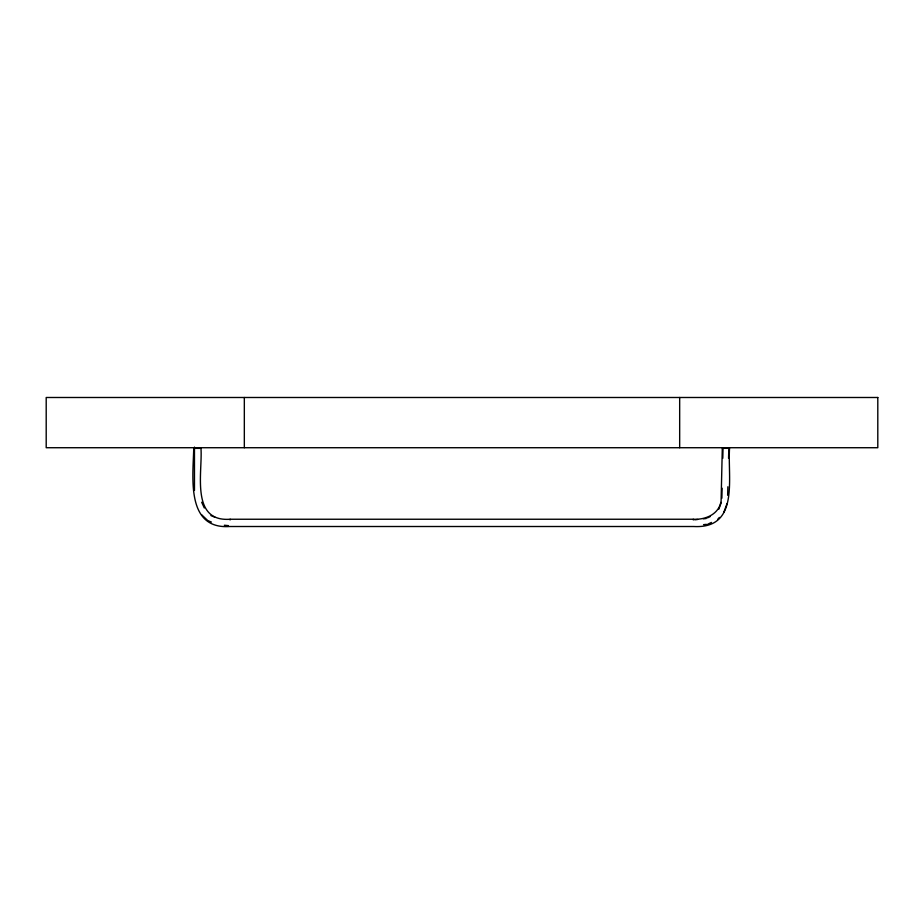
<?xml version="1.0" encoding="UTF-8"?>
<svg xmlns="http://www.w3.org/2000/svg" width="924" height="924" viewBox="0 0 924 924"><rect width="100%" height="100%" fill="white"/><g stroke="black" fill="none" stroke-linecap="round" stroke-linejoin="round"><path stroke-width="1.39" d="M721.875 498.209L722.106 488.23M722.799 458.292L723.03 448.325M727.65 495.287L727.869 486.752M728.562 458.281L728.782 449.745M230.088 519.969L230.134 519.242C190.159 522.21 202.703 471.979 200.97 448.359L193.74 448.359C193.128 476.668 185.562 529.567 229.764 526.507L693.67 526.507C739.697 529.013 727.546 478.355 729.533 448.325L722.302 448.325L721.101 500.889C719.172 514.287 705.439 519.912 693.266 519.242L230.134 519.242M718.826 509.182L721.309 502.413M723.885 512.185L727.026 503.626M717.567 519.507L719.369 517.417M707.484 517.89L710.082 516.643M707.796 524.185L711.457 522.43M694.744 519.808L697.597 519.484M703.326 518.838L706.179 518.514M703.545 524.659L706.375 524.347M193.74 490.401L194.467 490.355L194.467 447.089M224.336 525.236L228.436 525.641M210.938 515.592L214.922 517.221M211.411 522.06L207.75 520.558L201.594 514.714M201.675 502.229L204.308 507.992M693.266 519.242L693.312 519.969M679.671 397.493L679.671 447.724M244.329 397.493L244.329 447.724M877.8 397.493L46.2 397.493L46.2 447.724L877.8 447.724L877.8 397.493"/></g></svg>
